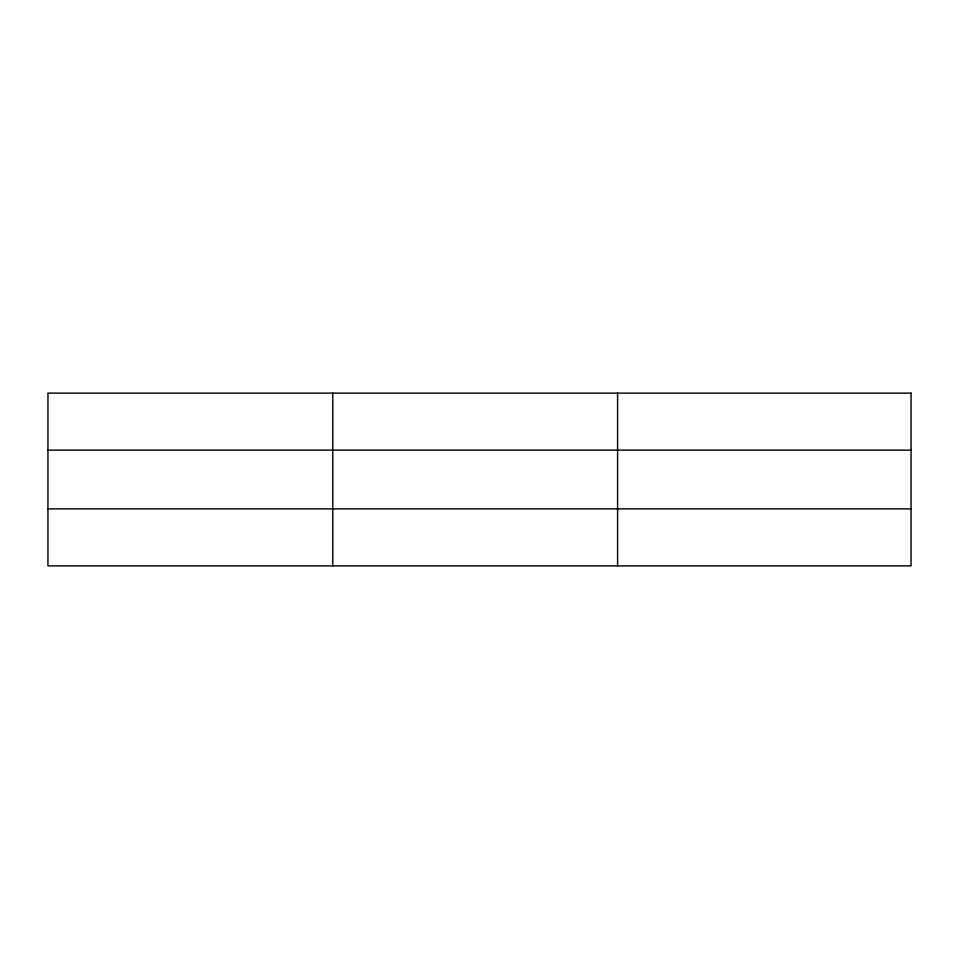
<?xml version="1.0" encoding="UTF-8"?>
<svg xmlns="http://www.w3.org/2000/svg" width="959" height="959" viewBox="0 0 959 959"><rect width="100%" height="100%" fill="white"/><g stroke="black" fill="none" stroke-linecap="round" stroke-linejoin="round"><path stroke-width="1.44" d="M332.773 565.87L332.773 393.13M617.596 565.87L617.596 393.13M47.95 450.131L911.05 450.131M47.95 508.869L911.05 508.869M911.05 393.13L911.05 565.87L47.95 565.87L47.95 393.13L911.05 393.13"/></g></svg>
